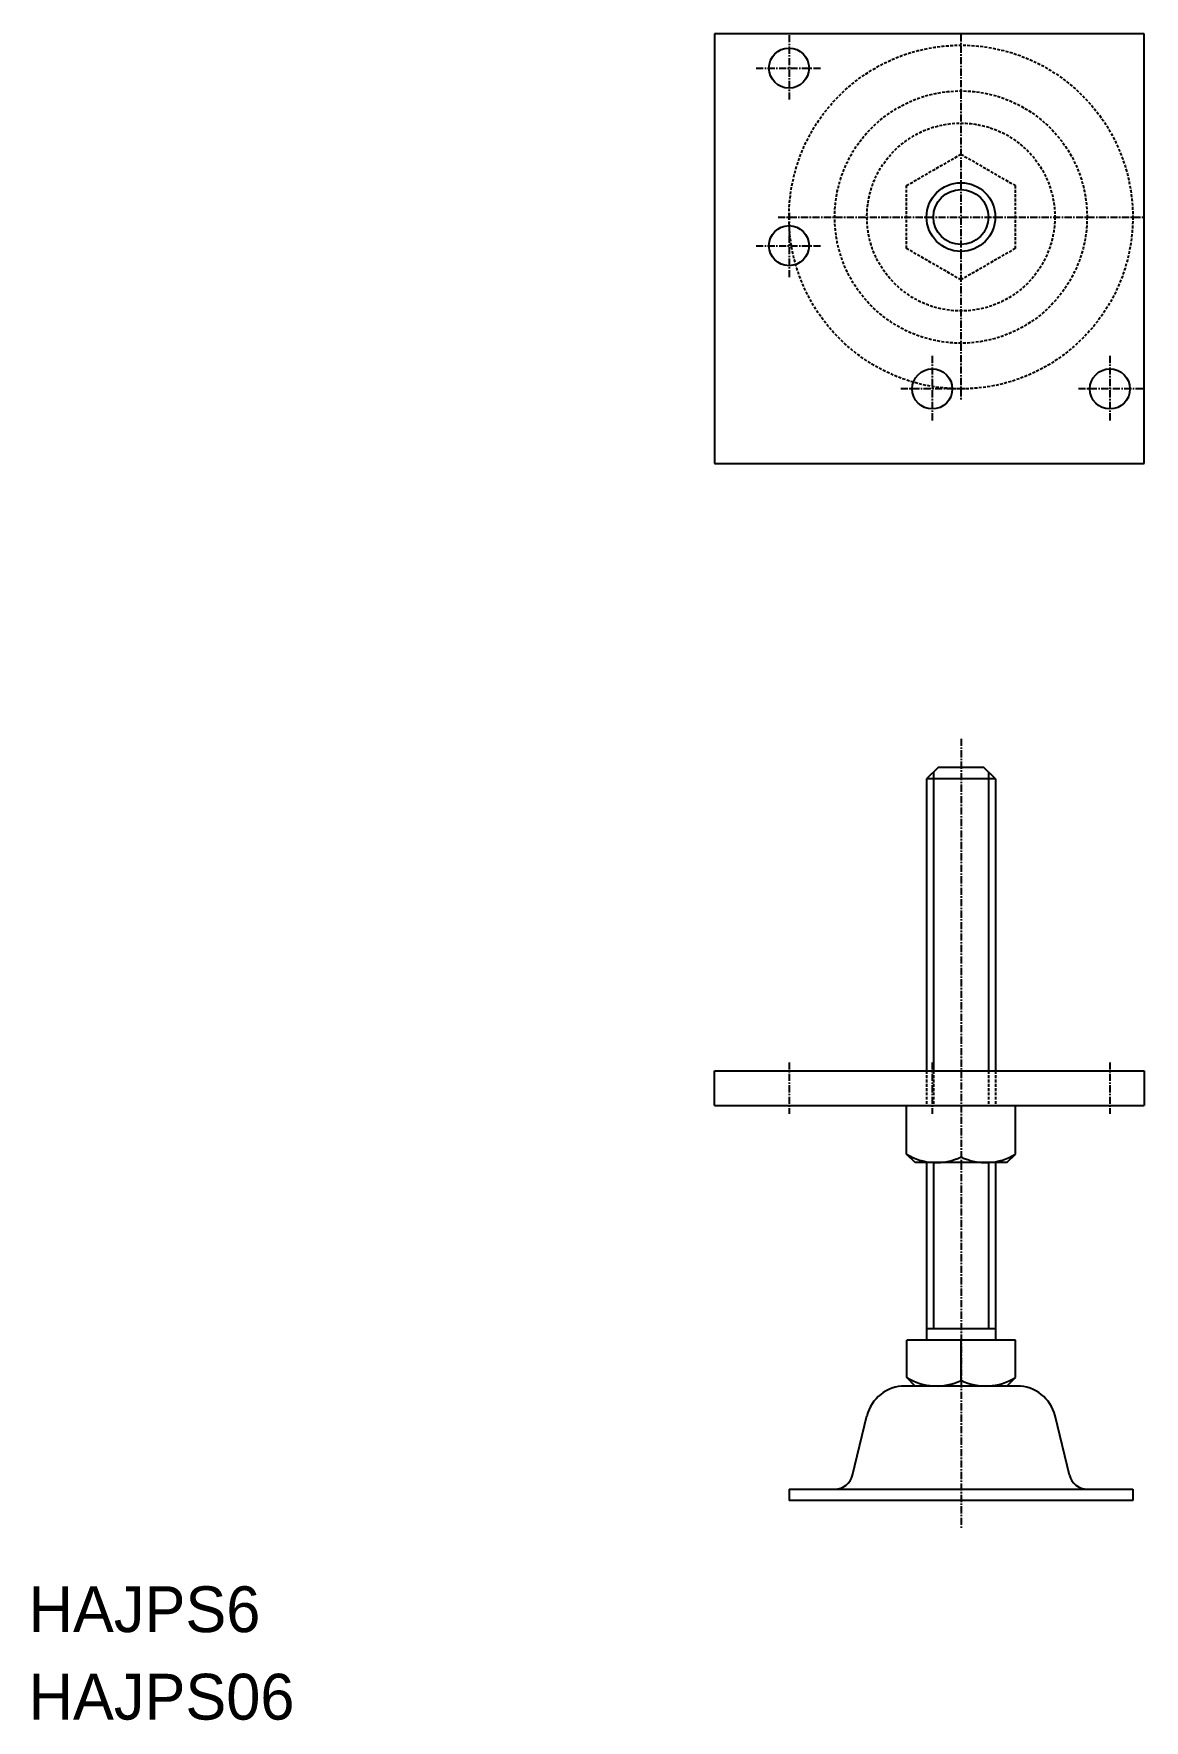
# Model space of a CAD drawing. Extents: x 1 to 195, y 0 to 294.
import ezdxf

# ---------------------------------------------------------------- set-up
doc = ezdxf.new("R2010")
doc.units = 0
doc.linetypes.add('CENTER', pattern=[2, 1.25, -0.25, 0.25, -0.25])
doc.linetypes.add('DASHED', pattern=[0.75, 0.5, -0.25])
doc.layers.get('0').update_dxf_attribs({"linetype": 'CONTINUOUS'})
doc.layers.add('CENTER', color=1, linetype='CENTER')

msp = doc.modelspace()

# ---------------------------------------------------------------- linework, layer by layer
at = {"color": 7, "linetype": 'CONTINUOUS'}
for p, q in [((119.69, 294.32), (119.69, 219.32)), ((194.69, 294.32), (119.69, 294.32)), ((194.69, 219.32), (194.69, 294.32)), ((119.69, 219.32), (194.69, 219.32)), ((158.71, 166.24), (156.71, 164.24)), ((166.71, 166.24), (158.71, 166.24)), ((168.71, 164.24), (166.71, 166.24)), ((156.71, 164.24), (156.71, 113.24)), ((168.71, 164.24), (156.71, 164.24)), ((168.71, 164.24), (168.71, 113.24)), ((119.69, 113.24), (194.69, 113.24)), ((119.69, 107.24), (119.69, 113.24)), ((138.44, 113.24), (138.44, 113.24)), ((157.19, 113.24), (157.19, 113.24)), ((194.69, 113.24), (194.69, 107.24)), ((119.69, 107.24), (194.69, 107.24)), ((153.21, 98.74), (153.21, 107.24)), ((172.21, 98.74), (172.21, 107.24)), ((154.71, 97.24), (153.21, 98.74)), ((170.71, 97.24), (154.71, 97.24)), ((156.71, 97.24), (156.71, 66.24)), ((168.71, 97.24), (168.71, 66.24)), ((170.71, 97.24), (172.21, 98.74)), ((168.71, 68.24), (156.71, 68.24)), ((172.23, 66.24), (153.23, 66.24)), ((153.23, 59.74), (153.23, 66.24)), ((162.71, 59.23), (162.71, 66.23)), ((172.23, 59.74), (172.23, 66.24)), ((154.73, 58.24), (153.23, 59.74)), ((170.73, 58.24), (172.23, 59.74)), ((172.52, 58.24), (152.9, 58.24)), ((170.73, 58.24), (154.73, 58.24)), ((143.79, 42.69), (146.29, 53.04)), ((181.63, 42.69), (179.13, 53.04)), ((132.71, 40.24), (192.71, 40.24)), ((132.71, 40.24), (132.71, 38.24)), ((192.71, 40.24), (192.71, 38.24)), ((192.71, 38.24), (132.71, 38.24))]:
    msp.add_line(p, q, dxfattribs=at)
at = {"color": 3, "linetype": 'DASHED'}
for p, q in [((153.19, 267.81), (162.69, 273.29)), ((162.69, 273.29), (172.19, 267.81)), ((153.19, 256.84), (153.19, 267.81)), ((172.19, 267.81), (172.19, 256.84)), ((162.69, 251.35), (153.19, 256.84)), ((172.19, 256.84), (162.69, 251.35)), ((156.71, 113.24), (156.71, 107.24)), ((157.89, 113.24), (157.89, 107.24)), ((167.49, 113.24), (167.49, 107.24)), ((168.71, 113.24), (168.71, 107.24))]:
    msp.add_line(p, q, dxfattribs=at)
at = {"color": 3, "linetype": 'CONTINUOUS'}
for p, q in [((157.89, 165.42), (157.89, 113.24)), ((167.49, 165.46), (167.49, 113.24)), ((157.89, 97.24), (157.89, 68.24)), ((167.51, 97.25), (167.51, 68.25))]:
    msp.add_line(p, q, dxfattribs=at)
at = {"color": 7, "linetype": 'CONTINUOUS'}
for centre, radius in [((132.69, 288.32), 3.5), ((162.69, 262.32), 6), ((132.69, 257.32), 3.5), ((157.69, 232.32), 3.5), ((188.69, 232.32), 3.5)]:
    msp.add_circle(centre, radius, dxfattribs=at)
at = {"color": 3, "linetype": 'DASHED'}
for radius in [30, 22.02, 16.4]:
    msp.add_circle((162.69, 262.32), radius, dxfattribs=at)
at = {"color": 3, "linetype": 'CONTINUOUS'}
msp.add_circle((162.69, 262.32), 4.8, dxfattribs=at)
at = {"color": 7, "linetype": 'CONTINUOUS'}
for centre, radius, start, end in [((158.41, 106.98), 9.74, 237.7675, 296.2064), ((167.01, 106.98), 9.74, 243.7936, 302.2325), ((158.43, 67.98), 9.74, 237.7672, 296.0807), ((167.01, 68.05), 9.81, 243.9965, 302.1306), ((152.9, 51.44), 6.8, 89.9017, 166.3861), ((172.52, 51.44), 6.8, 13.6139, 90.0983), ((140.68, 43.44), 3.2, 270, 346.3861), ((184.74, 43.44), 3.2, 193.6139, 270)]:
    msp.add_arc(centre, radius, start, end, dxfattribs=at)
at = {"layer": 'CENTER', "color": 1, "linetype": 'CENTER'}
for p, q in [((132.69, 294.07), (132.69, 282.58)), ((162.69, 294.23), (162.69, 230.41)), ((126.95, 288.32), (138.44, 288.32)), ((130.78, 262.32), (194.6, 262.32)), ((132.69, 263.07), (132.69, 251.58)), ((126.95, 257.32), (138.44, 257.32)), ((157.69, 238.07), (157.69, 226.58)), ((188.69, 238.07), (188.69, 226.58)), ((163.44, 232.32), (151.95, 232.32)), ((194.44, 232.32), (182.95, 232.32)), ((162.71, 171.24), (162.71, 33.24)), ((132.69, 114.74), (132.69, 105.74)), ((157.69, 114.74), (157.69, 105.74)), ((188.69, 114.74), (188.69, 105.74))]:
    msp.add_line(p, q, dxfattribs=at)

# ---------------------------------------------------------------- texts
at = {"color": 7, "linetype": 'CONTINUOUS'}
for s, p in [('HAJPS6', (0, 15.27)), ('HAJPS06', (0, 0))]:
    msp.add_text(s, height=8, dxfattribs=at).set_placement(p)

doc.saveas('drawing.dxf')
